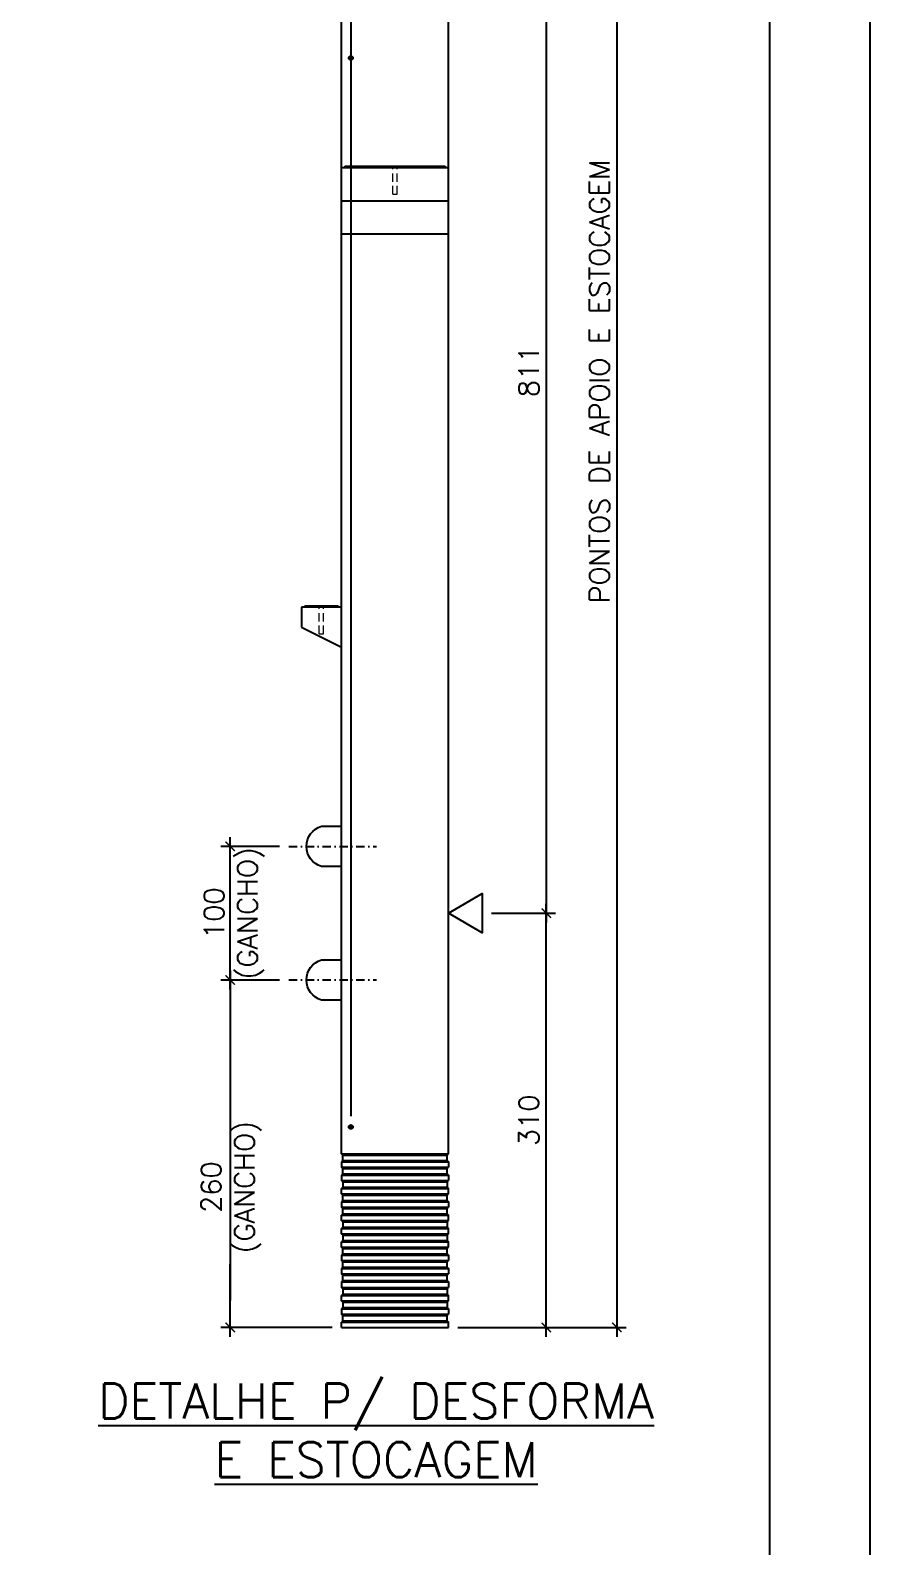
# Model space of a CAD drawing. Header units: centimetres. Extents: x 1658 to 19651, y 8082 to 11444.
# Drawn here: x 3258 to 3886, y 9235 to 10370 of the extents above; entities that cross this region are included whole.
import ezdxf

# ---------------------------------------------------------------- set-up
doc = ezdxf.new("R2010")
doc.units = ezdxf.units.CM
doc.header["$LTSCALE"] = 50
doc.header["$MEASUREMENT"] = 0
doc.header["$PDMODE"] = 67
for name, pattern in [('DASHDOT', [1, 0.5, -0.25, 0, -0.25]), ('DASHED', [0.75, 0.5, -0.25]), ('HIDDEN', [0.375, 0.25, -0.125])]:
    doc.linetypes.add(name, pattern=pattern)
doc.layers.add('10 TRACEJADO', color=1, linetype='DASHED', lineweight=13)
for name, color, linetype in [('COTAS-PRECON', 1, 'Continuous'), ('FORMATO-PRECON', 2, 'Continuous'), ('HACHURAS-PRECON', 1, 'Continuous'), ('LINHA CENTRO-PRECON', 1, 'DASHDOT'), ('LINHA-01-PRECON', 1, 'Continuous'), ('LINHA-02-PRECON', 2, 'Continuous'), ('LINHA-03-PRECON', 3, 'Continuous'), ('LINHA-04-PRECON', 4, 'Continuous')]:
    doc.layers.add(name, color=color, linetype=linetype)
doc.styles.get("Standard").update_dxf_attribs({"font": 'romans.shx'})
doc.dimstyles.new('ESC75-75', dxfattribs={"dimscale": 0, "dimtxt": 15, "dimasz": 7, "dimexe": 7, "dimexo": 7, "dimgap": 5.5, "dimtad": 1, "dimdec": 1, "dimdsep": 46, "dimtxsty": 'Standard', "dimblk": 'ARCHTICK', "dimcen": 0.1, "dimdle": 7, "dimclrd": 256, "dimclre": 256, "dimclrt": 2, "dimadec": 0, "dimazin": 0, "dimtfac": 1, "dimtdec": 1, "dimtix": 1, "dimtmove": 2, "dimatfit": 3, "dimfxl": 1, "dimarcsym": 0})

# ---------------------------------------------------------------- blocks, each defined once
blk = doc.blocks.new('A$C2E607E54')
at = {"layer": 'FORMATO-PRECON'}
blk.add_lwpolyline([(0, 4200), (2970, 4200), (2970, 0), (0, 0)], close=True, dxfattribs=at)
at = {"layer": 'FORMATO-PRECON', "color": 6}
blk.add_lwpolyline([(100, 3950), (2870, 3950), (2870, 100), (100, 100)], close=True, dxfattribs=at)
blk = doc.blocks.new('_ArchTick')
at = {"color": 0, "linetype": 'ByBlock', "const_width": 0.15}
blk.add_lwpolyline([(-0.5, -0.5), (0.5, 0.5)], dxfattribs=at)
blk = doc.blocks.new('*D19')
at = {"layer": 'COTAS-PRECON', "lineweight": -2, "transparency": 16777216}
for p, q in [((3602.8, 10520.4), (3650.8, 10520.4)), ((3643.8, 10527.4), (3643.8, 9702.4)), ((3602.8, 9709.4), (3650.8, 9709.4))]:
    blk.add_line(p, q, dxfattribs=at)
at = {"layer": 'Defpoints', "color": 0, "transparency": 16777216}
for p in [(3595.8, 10520.4), (3595.8, 9709.4), (3643.8, 9709.4)]:
    blk.add_point(p, dxfattribs=at)
at = {"layer": 'COTAS-PRECON', "lineweight": -2, "transparency": 16777216, "xscale": 7, "yscale": 7, "zscale": 7}
for p, rotation in [((3643.8, 10520.4), 90), ((3643.8, 9709.4), 270)]:
    blk.add_blockref('_ArchTick', p, dxfattribs=dict(at, rotation=rotation))
at = {"layer": 'COTAS-PRECON', "color": 2, "transparency": 16777216, "insert": (3630.8, 10114.9), "char_height": 15, "attachment_point": 5, "rotation": 90}
blk.add_mtext('811', dxfattribs=at)
blk = doc.blocks.new('*D21')
at = {"layer": 'COTAS-PRECON', "lineweight": -2, "transparency": 16777216}
for p, q in [((3577.5, 10815.4), (3703.6, 10815.4)), ((3696.6, 10822.4), (3696.6, 9392.4)), ((3577.5, 9399.4), (3703.6, 9399.4))]:
    blk.add_line(p, q, dxfattribs=at)
at = {"layer": 'Defpoints', "color": 0, "transparency": 16777216}
for p in [(3570.5, 10815.4), (3570.5, 9399.4), (3696.6, 9399.4)]:
    blk.add_point(p, dxfattribs=at)
at = {"layer": 'COTAS-PRECON', "lineweight": -2, "transparency": 16777216, "xscale": 7, "yscale": 7, "zscale": 7}
for p, rotation in [((3696.6, 10815.4), 90), ((3696.6, 9399.4), 270)]:
    blk.add_blockref('_ArchTick', p, dxfattribs=dict(at, rotation=rotation))
at = {"layer": 'COTAS-PRECON', "color": 2, "transparency": 16777216, "insert": (3683.6, 10107.4), "char_height": 15, "attachment_point": 5, "rotation": 90}
blk.add_mtext('PONTOS DE APOIO E ESTOCAGEM', dxfattribs=at)
blk = doc.blocks.new('*D141')
at = {"layer": 'COTAS-PRECON', "lineweight": -2, "transparency": 16777216}
for p, q in [((3444.2, 9659.4), (3400.2, 9659.4)), ((3407.2, 9666.4), (3407.2, 9562)), ((3407.2, 9392.4), (3407.2, 9446.8)), ((3483.5, 9399.4), (3400.2, 9399.4))]:
    blk.add_line(p, q, dxfattribs=at)
at = {"layer": 'Defpoints', "color": 0, "transparency": 16777216}
for p in [(3407.2, 9659.4), (3451.2, 9659.4), (3490.5, 9399.4)]:
    blk.add_point(p, dxfattribs=at)
at = {"layer": 'COTAS-PRECON', "lineweight": -2, "transparency": 16777216, "xscale": 7, "yscale": 7, "zscale": 7}
for p, rotation in [((3407.2, 9659.4), 90), ((3407.2, 9399.4), 270)]:
    blk.add_blockref('_ArchTick', p, dxfattribs=dict(at, rotation=rotation))
at = {"layer": 'COTAS-PRECON', "color": 2, "transparency": 16777216, "insert": (3407.9, 9504.4), "char_height": 15, "attachment_point": 5, "rotation": 90}
blk.add_mtext('260\\P(GANCHO)', dxfattribs=at)
blk = doc.blocks.new('*D142')
at = {"layer": 'COTAS-PRECON', "lineweight": -2, "transparency": 16777216}
for p, q in [((3643.8, 9392.4), (3643.8, 9716.4)), ((3602.8, 9709.4), (3650.8, 9709.4)), ((3577.5, 9399.4), (3650.8, 9399.4))]:
    blk.add_line(p, q, dxfattribs=at)
at = {"layer": 'Defpoints', "color": 0, "transparency": 16777216}
for p in [(3595.8, 9709.4), (3643.8, 9709.4), (3570.5, 9399.4, 0)]:
    blk.add_point(p, dxfattribs=at)
at = {"layer": 'COTAS-PRECON', "lineweight": -2, "transparency": 16777216, "xscale": 7, "yscale": 7, "zscale": 7}
for p, rotation in [((3643.8, 9709.4), 90), ((3643.8, 9399.4), 270)]:
    blk.add_blockref('_ArchTick', p, dxfattribs=dict(at, rotation=rotation))
at = {"layer": 'COTAS-PRECON', "color": 2, "transparency": 16777216, "insert": (3630.8, 9554.4), "char_height": 15, "attachment_point": 5, "rotation": 90}
blk.add_mtext('310', dxfattribs=at)
blk = doc.blocks.new('*D349')
at = {"layer": 'COTAS-PRECON', "lineweight": -2, "transparency": 16777216}
for p, q in [((3444.2, 9759.4), (3400.2, 9759.4)), ((3407.2, 9652.4), (3407.2, 9766.4)), ((3444.2, 9659.4), (3400.2, 9659.4))]:
    blk.add_line(p, q, dxfattribs=at)
at = {"layer": 'Defpoints', "color": 0, "transparency": 16777216}
for p in [(3407.2, 9759.4), (3451.2, 9759.4), (3451.2, 9659.4)]:
    blk.add_point(p, dxfattribs=at)
at = {"layer": 'COTAS-PRECON', "lineweight": -2, "transparency": 16777216, "xscale": 7, "yscale": 7, "zscale": 7}
for p, rotation in [((3407.2, 9759.4), 90), ((3407.2, 9659.4), 270)]:
    blk.add_blockref('_ArchTick', p, dxfattribs=dict(at, rotation=rotation))
at = {"layer": 'COTAS-PRECON', "color": 2, "transparency": 16777216, "insert": (3410.1, 9709.4), "char_height": 15, "attachment_point": 5, "rotation": 90}
blk.add_mtext('100\\P(GANCHO)', dxfattribs=at)

msp = doc.modelspace()

# ---------------------------------------------------------------- hatches: boundary and pattern name
at = {"layer": 'LINHA-04-PRECON'}
h = msp.add_hatch(color=256, dxfattribs=at)
h.dxf.hatch_style = 1
edge = h.paths.add_edge_path()
edge.add_arc((3497.49, 10349.41), 1.5, 0, 360)
h = msp.add_hatch(color=256, dxfattribs=at)
h.dxf.hatch_style = 1
h.paths.add_polyline_path([(3495.99, 9549.41, -1), (3498.99, 9549.41, -1)])

# ---------------------------------------------------------------- linework, layer by layer
at = {"layer": '10 TRACEJADO', "linetype": 'HIDDEN', "ltscale": 0.5, "extrusion": (0, 1, 0)}
for p, q in [((3528.89, 10267.41), (3528.89, 10268.41)), ((3528.89, 10247.41), (3528.89, 10267.41)), ((3532.09, 10267.41), (3532.09, 10268.41)), ((3532.09, 10247.41), (3532.09, 10267.41)), ((3528.89, 10247.41), (3532.09, 10247.41)), ((3473.89, 9938.41), (3473.89, 9939.41)), ((3473.89, 9918.41), (3473.89, 9938.41)), ((3477.09, 9938.41), (3477.09, 9939.41)), ((3477.09, 9918.41), (3477.09, 9938.41)), ((3473.89, 9918.41), (3477.09, 9918.41))]:
    msp.add_line(p, q, dxfattribs=at)
at = {"layer": 'LINHA CENTRO-PRECON', "ltscale": 0.25}
for p, q in [((3451.17, 9759.41), (3516.61, 9759.41)), ((3451.17, 9659.41), (3516.61, 9659.41))]:
    msp.add_line(p, q, dxfattribs=at)
at = {"layer": 'LINHA-01-PRECON'}
for p, q in [((3407.22, 9639.23), (3407.22, 9419.58)), ((3490.49, 9529.41), (3570.49, 9529.41)), ((3490.49, 9523.41), (3570.49, 9523.41)), ((3491.49, 9528.41), (3569.49, 9528.41)), ((3491.49, 9524.41), (3569.49, 9524.41)), ((3490.49, 9519.41), (3570.49, 9519.41)), ((3490.49, 9513.41), (3570.49, 9513.41)), ((3490.49, 9509.41), (3570.49, 9509.41)), ((3491.49, 9518.41), (3569.49, 9518.41)), ((3491.49, 9514.41), (3569.49, 9514.41)), ((3490.49, 9503.41), (3570.49, 9503.41)), ((3490.49, 9499.41), (3570.49, 9499.41)), ((3491.49, 9508.41), (3569.49, 9508.41)), ((3491.49, 9504.41), (3569.49, 9504.41)), ((3491.49, 9498.41), (3569.49, 9498.41)), ((3490.49, 9493.41), (3570.49, 9493.41)), ((3490.49, 9489.41), (3570.49, 9489.41)), ((3491.49, 9494.41), (3569.49, 9494.41)), ((3491.49, 9488.41), (3569.49, 9488.41)), ((3490.49, 9483.41), (3570.49, 9483.41)), ((3490.49, 9479.41), (3570.49, 9479.41)), ((3491.49, 9484.41), (3569.49, 9484.41)), ((3491.49, 9478.41), (3569.49, 9478.41)), ((3490.49, 9473.41), (3570.49, 9473.41)), ((3490.49, 9469.41), (3570.49, 9469.41)), ((3491.49, 9474.41), (3569.49, 9474.41)), ((3491.49, 9468.41), (3569.49, 9468.41)), ((3491.49, 9464.41), (3569.49, 9464.41)), ((3490.49, 9463.41), (3570.49, 9463.41)), ((3490.49, 9459.41), (3570.49, 9459.41)), ((3490.49, 9459.41), (3570.49, 9459.41)), ((3490.49, 9453.41), (3570.49, 9453.41)), ((3491.49, 9458.41), (3569.49, 9458.41)), ((3491.49, 9454.41), (3569.49, 9454.41)), ((3490.49, 9449.41), (3570.49, 9449.41)), ((3490.49, 9443.41), (3570.49, 9443.41)), ((3491.49, 9448.41), (3569.49, 9448.41)), ((3491.49, 9444.41), (3569.49, 9444.41)), ((3490.49, 9439.41), (3570.49, 9439.41)), ((3490.49, 9433.41), (3570.49, 9433.41)), ((3491.49, 9438.41), (3569.49, 9438.41)), ((3491.49, 9434.41), (3569.49, 9434.41)), ((3490.49, 9429.41), (3570.49, 9429.41)), ((3490.49, 9423.41), (3570.49, 9423.41)), ((3490.49, 9419.41), (3570.49, 9419.41)), ((3491.49, 9428.41), (3569.49, 9428.41)), ((3491.49, 9424.41), (3569.49, 9424.41)), ((3490.49, 9413.41), (3570.49, 9413.41)), ((3490.49, 9409.41), (3570.49, 9409.41)), ((3491.49, 9418.41), (3569.49, 9418.41)), ((3491.49, 9414.41), (3569.49, 9414.41)), ((3491.49, 9408.41), (3569.49, 9408.41)), ((3490.49, 9403.41), (3570.49, 9403.41)), ((3491.49, 9404.41), (3569.49, 9404.41))]:
    msp.add_line(p, q, dxfattribs=at)
at = {"layer": 'LINHA-02-PRECON', "extrusion": (0, 1, 0)}
for p, q in [((3570.49, 10267.41), (3570.49, 10711.41)), ((3490.49, 10267.41), (3490.49, 10680.41)), ((3490.49, 10267.41), (3570.49, 10267.41)), ((3490.49, 10242.41), (3490.49, 10267.41)), ((3492.99, 10268.41), (3567.99, 10268.41)), ((3492.99, 10268.41), (3492.99, 10267.41)), ((3567.99, 10268.41), (3567.99, 10267.41)), ((3570.49, 10242.41), (3570.49, 10267.41)), ((3490.49, 10242.41), (3570.49, 10242.41)), ((3490.49, 10217.41), (3490.49, 10242.41)), ((3570.49, 10217.41), (3570.49, 10242.41)), ((3570.49, 10217.46), (3490.49, 10217.46)), ((3490.49, 9529.41), (3490.49, 10217.46)), ((3490.49, 10217.41), (3490.49, 10217.41)), ((3570.49, 9529.41), (3570.49, 10217.46)), ((3570.49, 10217.41), (3570.49, 10217.41)), ((3460.49, 9938.41), (3460.49, 9923.41)), ((3490.49, 9938.41), (3460.49, 9938.41)), ((3462.99, 9939.41), (3462.99, 9938.41)), ((3462.99, 9939.41), (3487.99, 9939.41)), ((3487.99, 9939.41), (3487.99, 9938.41)), ((3460.49, 9923.41), (3490.49, 9908.41)), ((3490.49, 9399.41), (3570.49, 9399.41))]:
    msp.add_line(p, q, dxfattribs=at)
at = {"layer": 'LINHA-02-PRECON'}
for p, q in [((3491.49, 9528.41), (3490.49, 9529.41)), ((3491.49, 9524.41), (3490.49, 9523.41)), ((3490.49, 9523.41), (3490.49, 9519.41)), ((3491.49, 9524.41), (3491.49, 9528.41)), ((3569.49, 9528.41), (3570.49, 9529.41)), ((3569.49, 9524.41), (3569.49, 9528.41)), ((3569.49, 9524.41), (3570.49, 9523.41)), ((3570.49, 9523.41), (3570.49, 9519.41)), ((3491.49, 9518.41), (3490.49, 9519.41)), ((3491.49, 9514.41), (3490.49, 9513.41)), ((3490.49, 9513.41), (3490.49, 9509.41)), ((3491.49, 9508.41), (3490.49, 9509.41)), ((3491.49, 9514.41), (3491.49, 9518.41)), ((3569.49, 9518.41), (3570.49, 9519.41)), ((3569.49, 9514.41), (3569.49, 9518.41)), ((3569.49, 9514.41), (3570.49, 9513.41)), ((3569.49, 9508.41), (3570.49, 9509.41)), ((3570.49, 9513.41), (3570.49, 9509.41)), ((3491.49, 9504.41), (3490.49, 9503.41)), ((3490.49, 9499.41), (3490.49, 9503.41)), ((3491.49, 9498.41), (3490.49, 9499.41)), ((3491.49, 9508.41), (3491.49, 9504.41)), ((3491.49, 9494.41), (3491.49, 9498.41)), ((3569.49, 9508.41), (3569.49, 9504.41)), ((3569.49, 9504.41), (3570.49, 9503.41)), ((3569.49, 9498.41), (3570.49, 9499.41)), ((3569.49, 9494.41), (3569.49, 9498.41)), ((3570.49, 9499.41), (3570.49, 9503.41)), ((3491.49, 9494.41), (3490.49, 9493.41)), ((3490.49, 9493.41), (3490.49, 9489.41)), ((3491.49, 9488.41), (3490.49, 9489.41)), ((3491.49, 9484.41), (3491.49, 9488.41)), ((3569.49, 9494.41), (3570.49, 9493.41)), ((3569.49, 9488.41), (3570.49, 9489.41)), ((3569.49, 9484.41), (3569.49, 9488.41)), ((3570.49, 9493.41), (3570.49, 9489.41)), ((3491.49, 9484.41), (3490.49, 9483.41)), ((3490.49, 9479.41), (3490.49, 9483.41)), ((3491.49, 9478.41), (3490.49, 9479.41)), ((3491.49, 9478.41), (3491.49, 9474.41)), ((3569.49, 9484.41), (3570.49, 9483.41)), ((3569.49, 9478.41), (3570.49, 9479.41)), ((3569.49, 9478.41), (3569.49, 9474.41)), ((3570.49, 9479.41), (3570.49, 9483.41)), ((3491.49, 9474.41), (3490.49, 9473.41)), ((3490.49, 9469.41), (3490.49, 9473.41)), ((3491.49, 9468.41), (3490.49, 9469.41)), ((3491.49, 9464.41), (3490.49, 9463.41)), ((3491.49, 9468.41), (3491.49, 9464.41)), ((3569.49, 9474.41), (3570.49, 9473.41)), ((3569.49, 9468.41), (3570.49, 9469.41)), ((3569.49, 9468.41), (3569.49, 9464.41)), ((3569.49, 9464.41), (3570.49, 9463.41)), ((3570.49, 9469.41), (3570.49, 9473.41)), ((3490.49, 9459.41), (3490.49, 9463.41)), ((3491.49, 9458.41), (3490.49, 9459.41)), ((3491.49, 9454.41), (3490.49, 9453.41)), ((3490.49, 9453.41), (3490.49, 9449.41)), ((3491.49, 9454.41), (3491.49, 9458.41)), ((3569.49, 9458.41), (3570.49, 9459.41)), ((3569.49, 9454.41), (3569.49, 9458.41)), ((3569.49, 9454.41), (3570.49, 9453.41)), ((3570.49, 9459.41), (3570.49, 9463.41)), ((3570.49, 9453.41), (3570.49, 9449.41)), ((3491.49, 9448.41), (3490.49, 9449.41)), ((3491.49, 9444.41), (3490.49, 9443.41)), ((3490.49, 9443.41), (3490.49, 9439.41)), ((3491.49, 9444.41), (3491.49, 9448.41)), ((3569.49, 9448.41), (3570.49, 9449.41)), ((3569.49, 9444.41), (3569.49, 9448.41)), ((3569.49, 9444.41), (3570.49, 9443.41)), ((3570.49, 9443.41), (3570.49, 9439.41)), ((3491.49, 9438.41), (3490.49, 9439.41)), ((3491.49, 9434.41), (3490.49, 9433.41)), ((3490.49, 9433.41), (3490.49, 9429.41)), ((3491.49, 9434.41), (3491.49, 9438.41)), ((3569.49, 9438.41), (3570.49, 9439.41)), ((3569.49, 9434.41), (3569.49, 9438.41)), ((3569.49, 9434.41), (3570.49, 9433.41)), ((3570.49, 9433.41), (3570.49, 9429.41)), ((3491.49, 9428.41), (3490.49, 9429.41)), ((3491.49, 9424.41), (3490.49, 9423.41)), ((3490.49, 9419.41), (3490.49, 9423.41)), ((3491.49, 9418.41), (3490.49, 9419.41)), ((3491.49, 9428.41), (3491.49, 9424.41)), ((3569.49, 9428.41), (3570.49, 9429.41)), ((3569.49, 9428.41), (3569.49, 9424.41)), ((3569.49, 9424.41), (3570.49, 9423.41)), ((3569.49, 9418.41), (3570.49, 9419.41)), ((3570.49, 9419.41), (3570.49, 9423.41)), ((3491.49, 9414.41), (3490.49, 9413.41)), ((3490.49, 9413.41), (3490.49, 9409.41)), ((3491.49, 9408.41), (3490.49, 9409.41)), ((3491.49, 9418.41), (3491.49, 9414.41)), ((3491.49, 9404.41), (3491.49, 9408.41)), ((3569.49, 9418.41), (3569.49, 9414.41)), ((3569.49, 9414.41), (3570.49, 9413.41)), ((3569.49, 9408.41), (3570.49, 9409.41)), ((3569.49, 9404.41), (3569.49, 9408.41)), ((3570.49, 9413.41), (3570.49, 9409.41)), ((3491.49, 9404.41), (3490.49, 9403.41)), ((3490.49, 9399.41), (3490.49, 9403.41)), ((3569.49, 9404.41), (3570.49, 9403.41)), ((3570.49, 9399.41), (3570.49, 9403.41))]:
    msp.add_line(p, q, dxfattribs=at)
at = {"layer": 'LINHA-03-PRECON', "elevation": -0.02}
msp.add_lwpolyline([(3570.49, 9709.41), (3595.81, 9724.02), (3595.81, 9694.79)], close=True, dxfattribs=at)
at = {"layer": 'LINHA-04-PRECON', "extrusion": (0, 1, 0)}
msp.add_line((3497.49, 10812.41), (3497.49, 9557.41), dxfattribs=at)
at = {"layer": 'LINHA-04-PRECON'}
for points in [[(3490.49, 9744.41), (3475.49, 9744.41, -0.7491786), (3475.49, 9774.41), (3490.49, 9774.41)], [(3490.49, 9644.41), (3475.49, 9644.41, -0.7491786), (3475.49, 9674.41), (3490.49, 9674.41)]]:
    msp.add_lwpolyline(points, format="xyb", dxfattribs=at)
for centre in [(3497.49, 10349.41), (3497.49, 9549.41)]:
    msp.add_circle(centre, 1.5, dxfattribs=at)

# ---------------------------------------------------------------- block references
at = {"layer": 'HACHURAS-PRECON', "xscale": 0.7499999999999996, "yscale": 0.7499999999999996, "zscale": 0.7499999999999996}
msp.add_blockref('A$C2E607E54', (1658.36, 8293.94), dxfattribs=at)

# ---------------------------------------------------------------- texts
at = {"layer": 'LINHA-01-PRECON', "color": 4, "insert": (3516.41, 9322.42), "char_height": 26.25, "attachment_point": 5}
msp.add_mtext('{\\LDETALHE P/ DESFORMA\\PE ESTOCAGEM}', dxfattribs=at)

# ---------------------------------------------------------------- dimensions: what is measured, and where the dimension line sits
at = {"layer": 'COTAS-PRECON'}
dim = msp.add_linear_dim(base=(3696.65, 9399.41), p1=(3570.49, 10815.41), p2=(3570.49, 9399.41), angle=90, text='PONTOS DE APOIO E ESTOCAGEM', dimstyle='ESC75-75', override={"dimscale": 1}, dxfattribs=at)
dim.commit()
dim.dimension.update_dxf_attribs({"geometry": '*D21', "text_midpoint": (3683.65, 10107.41)})
for p1, angle, picture, middle in [((3595.81, 10520.41, -0.02), 90, '*D19', (3630.78, 10114.91, -0.02)), ((3570.49, 9399.41), 270, '*D142', (3630.78, 9554.41, -0.02))]:
    dim = msp.add_linear_dim(base=(3643.78, 9709.41, -0.02), p1=p1, p2=(3595.81, 9709.41, -0.02), angle=angle, dimstyle='ESC75-75', override={"dimscale": 1}, dxfattribs=at)
    dim.commit()
    dim.dimension.update_dxf_attribs({"geometry": picture, "text_midpoint": middle})
for base, p1, p2, picture, middle in [((3407.22, 9759.41), (3451.17, 9659.41), (3451.17, 9759.41), '*D349', (3410.15, 9709.41)), ((3407.22, 9659.41), (3490.49, 9399.41), (3451.17, 9659.41), '*D141', (3407.91, 9504.41))]:
    dim = msp.add_linear_dim(base=base, p1=p1, p2=p2, angle=270, text='<>\\P(GANCHO)', dimstyle='ESC75-75', override={"dimscale": 1}, dxfattribs=at)
    dim.commit()
    dim.dimension.update_dxf_attribs({"geometry": picture, "text_midpoint": middle, "dimtype": 160})

doc.saveas('drawing.dxf')
